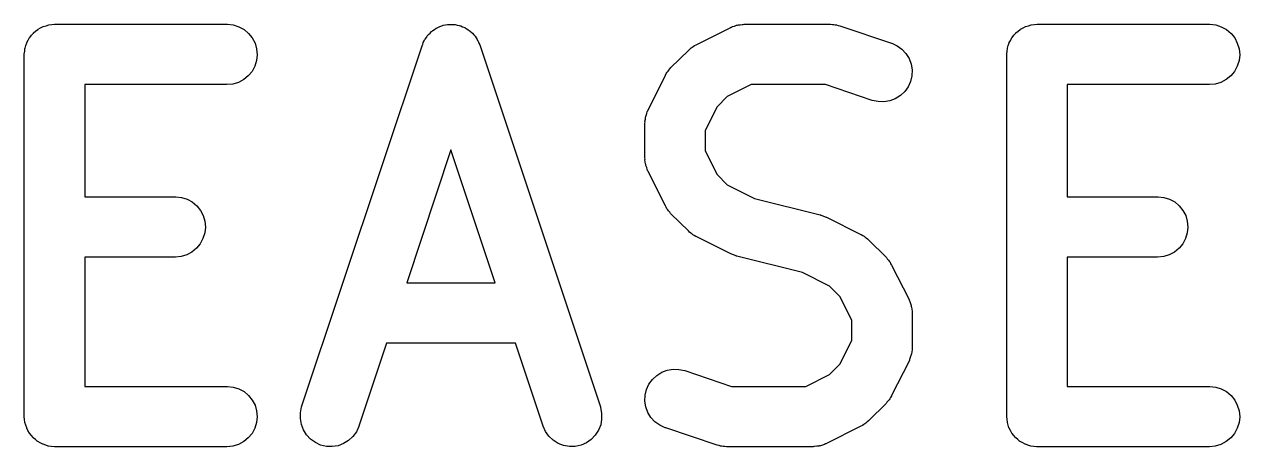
# Model space of a CAD drawing. Extents: x 1.2 to 20.5, y -8.3 to 2.7.
# Drawn here: x 15.7148 to 16.1114, y -5.5633 to -5.4255 of the extents above; entities that cross this region are included whole.
import ezdxf

# ---------------------------------------------------------------- set-up
doc = ezdxf.new("R2010")
doc.units = 0
doc.header["$MEASUREMENT"] = 0
doc.layers.add('BLACK', color=7, linetype='CONTINUOUS')

msp = doc.modelspace()

# ---------------------------------------------------------------- linework, layer by layer
at = {"layer": 'BLACK', "linetype": 'CONTINUOUS'}
for p, q in [((15.7238, -5.42557), (15.7247, -5.42548)), ((15.7247, -5.42548), (15.7809, -5.42548)), ((15.7809, -5.42548), (15.7811, -5.42548)), ((15.7811, -5.42548), (15.783, -5.42569)), ((15.9494, -5.42551), (15.9497, -5.42548)), ((15.9497, -5.42548), (15.9778, -5.42548)), ((15.9778, -5.42548), (15.9779, -5.42548)), ((15.9779, -5.42548), (15.9785, -5.42554)), ((16.0444, -5.42557), (16.0453, -5.42548)), ((16.0453, -5.42548), (16.1015, -5.42548)), ((16.1015, -5.42548), (16.1017, -5.42548)), ((16.1017, -5.42548), (16.1036, -5.42569)), ((15.7166, -5.42976), (15.7172, -5.42905)), ((15.7172, -5.42905), (15.7178, -5.42834)), ((15.7178, -5.42829), (15.7185, -5.42771)), ((15.7178, -5.42831), (15.7178, -5.42829)), ((15.7178, -5.42834), (15.7178, -5.42831)), ((15.7185, -5.42771), (15.7192, -5.42712)), ((15.7192, -5.42712), (15.7193, -5.42711)), ((15.7193, -5.42708), (15.7201, -5.42666)), ((15.7193, -5.42711), (15.7193, -5.42708)), ((15.7201, -5.42666), (15.7209, -5.42622)), ((15.7209, -5.42622), (15.721, -5.42621)), ((15.721, -5.42619), (15.7219, -5.42593)), ((15.721, -5.42621), (15.721, -5.42619)), ((15.7219, -5.42593), (15.7228, -5.42567)), ((15.7228, -5.42565), (15.7238, -5.42557)), ((15.7228, -5.42566), (15.7228, -5.42565)), ((15.7228, -5.42567), (15.7228, -5.42566)), ((15.783, -5.42569), (15.7848, -5.42627)), ((15.7848, -5.42627), (15.7865, -5.4272)), ((15.7865, -5.4272), (15.788, -5.42843)), ((15.788, -5.42843), (15.7892, -5.42993)), ((15.846, -5.42978), (15.8463, -5.42921)), ((15.8463, -5.42921), (15.8465, -5.42901)), ((15.8465, -5.42901), (15.8467, -5.42878)), ((15.8467, -5.42878), (15.8472, -5.42832)), ((15.8472, -5.42832), (15.8477, -5.42783)), ((15.8477, -5.42783), (15.8479, -5.42767)), ((15.8479, -5.42767), (15.8481, -5.42748)), ((15.8481, -5.42748), (15.8487, -5.42712)), ((15.8487, -5.42712), (15.8492, -5.42673)), ((15.8492, -5.42673), (15.8495, -5.42662)), ((15.8495, -5.42662), (15.8497, -5.42647)), ((15.8497, -5.42647), (15.8504, -5.42623)), ((15.8504, -5.42623), (15.851, -5.42596)), ((15.851, -5.42596), (15.8513, -5.4259)), ((15.8513, -5.4259), (15.8515, -5.4258)), ((15.8515, -5.4258), (15.8522, -5.42569)), ((15.8522, -5.42569), (15.8529, -5.42555)), ((15.8529, -5.42555), (15.8532, -5.42554)), ((15.8532, -5.42554), (15.8534, -5.4255)), ((15.8534, -5.4255), (15.8541, -5.42552)), ((15.8541, -5.42552), (15.8548, -5.42551)), ((15.8548, -5.42551), (15.8551, -5.42556)), ((15.8551, -5.42556), (15.8554, -5.42557)), ((15.8554, -5.42557), (15.856, -5.42572)), ((15.856, -5.42572), (15.8567, -5.42584)), ((15.8567, -5.42584), (15.857, -5.42594)), ((15.857, -5.42594), (15.8572, -5.42601)), ((15.8572, -5.42601), (15.8578, -5.42629)), ((15.8578, -5.42629), (15.8585, -5.42653)), ((15.8585, -5.42653), (15.8587, -5.42668)), ((15.8587, -5.42668), (15.859, -5.4268)), ((15.859, -5.4268), (15.8595, -5.4272)), ((15.8595, -5.4272), (15.8601, -5.42756)), ((15.8601, -5.42756), (15.8603, -5.42775)), ((15.8603, -5.42775), (15.8605, -5.42792)), ((15.8605, -5.42792), (15.861, -5.42842)), ((15.861, -5.42842), (15.8615, -5.42888)), ((15.8615, -5.42888), (15.8617, -5.42911)), ((15.8617, -5.42911), (15.8619, -5.42932)), ((15.8619, -5.42932), (15.8622, -5.4299)), ((15.934, -5.43214), (15.9453, -5.42652)), ((15.9453, -5.42652), (15.9454, -5.42646)), ((15.9454, -5.42646), (15.9457, -5.42636)), ((15.9457, -5.42636), (15.9459, -5.42622)), ((15.9459, -5.42622), (15.9466, -5.42603)), ((15.9466, -5.42603), (15.9472, -5.42579)), ((15.9472, -5.42579), (15.9475, -5.42575)), ((15.9475, -5.42575), (15.9478, -5.42567)), ((15.9478, -5.42567), (15.9484, -5.4256)), ((15.9484, -5.4256), (15.9491, -5.42549)), ((15.9491, -5.42549), (15.9494, -5.42551)), ((15.9785, -5.42554), (15.979, -5.42556)), ((15.979, -5.42556), (15.9794, -5.42565)), ((15.9794, -5.42565), (15.9798, -5.42569)), ((15.9798, -5.42569), (15.9804, -5.42586)), ((15.9804, -5.42586), (15.9809, -5.42598)), ((15.9809, -5.42598), (15.9978, -5.43161)), ((16.0372, -5.42976), (16.0377, -5.42905)), ((16.0377, -5.42905), (16.0383, -5.42834)), ((16.0383, -5.42834), (16.0384, -5.42831)), ((16.0384, -5.42829), (16.0391, -5.42771)), ((16.0384, -5.42831), (16.0384, -5.42829)), ((16.0391, -5.42771), (16.0398, -5.42712)), ((16.0398, -5.42712), (16.0399, -5.42711)), ((16.0399, -5.42708), (16.0407, -5.42666)), ((16.0399, -5.42711), (16.0399, -5.42708)), ((16.0407, -5.42666), (16.0415, -5.42622)), ((16.0415, -5.42622), (16.0416, -5.42621)), ((16.0416, -5.42619), (16.0425, -5.42593)), ((16.0416, -5.42621), (16.0416, -5.42619)), ((16.0425, -5.42593), (16.0434, -5.42567)), ((16.0434, -5.42565), (16.0444, -5.42557)), ((16.0434, -5.42566), (16.0434, -5.42565)), ((16.0434, -5.42567), (16.0434, -5.42566)), ((16.1036, -5.42569), (16.1054, -5.42627)), ((16.1054, -5.42627), (16.1071, -5.4272)), ((16.1071, -5.4272), (16.1086, -5.42843)), ((16.1086, -5.42843), (16.1098, -5.42993)), ((15.715, -5.43334), (15.7151, -5.43331)), ((15.715, -5.43426), (15.715, -5.43334)), ((15.7151, -5.43327), (15.7153, -5.43239)), ((15.7151, -5.43331), (15.7151, -5.43327)), ((15.7153, -5.43239), (15.7156, -5.43151)), ((15.7156, -5.43144), (15.7161, -5.43063)), ((15.7156, -5.43148), (15.7156, -5.43144)), ((15.7156, -5.43151), (15.7156, -5.43148)), ((15.7161, -5.43063), (15.7165, -5.42982)), ((15.7165, -5.42982), (15.7166, -5.42979)), ((15.7166, -5.42979), (15.7166, -5.42976)), ((15.7892, -5.42993), (15.7901, -5.43163)), ((15.7901, -5.43163), (15.7906, -5.43348)), ((15.8053, -5.55032), (15.8447, -5.43221)), ((15.8447, -5.43221), (15.8448, -5.43208)), ((15.8448, -5.43208), (15.845, -5.43146)), ((15.845, -5.43146), (15.8453, -5.43083)), ((15.8453, -5.43083), (15.8454, -5.43059)), ((15.8454, -5.43059), (15.8456, -5.43033)), ((15.8456, -5.43033), (15.846, -5.42978)), ((15.8622, -5.4299), (15.8626, -5.43045)), ((15.8626, -5.43045), (15.8627, -5.43071)), ((15.8627, -5.43071), (15.8629, -5.43095)), ((15.8629, -5.43095), (15.8631, -5.43159)), ((15.8631, -5.43159), (15.8634, -5.43221)), ((15.8634, -5.43221), (15.9028, -5.55032)), ((15.932, -5.43354), (15.9324, -5.43316)), ((15.9324, -5.43316), (15.9327, -5.43295)), ((15.9327, -5.43295), (15.9331, -5.43269)), ((15.9331, -5.43269), (15.9335, -5.43244)), ((15.9335, -5.43244), (15.934, -5.43214)), ((15.9978, -5.43161), (15.9979, -5.43165)), ((15.9979, -5.43165), (15.9996, -5.43246)), ((15.9996, -5.43246), (16.0012, -5.43359)), ((16.0355, -5.43426), (16.0356, -5.43334)), ((16.0356, -5.43327), (16.0359, -5.43239)), ((16.0356, -5.43331), (16.0356, -5.43327)), ((16.0356, -5.43334), (16.0356, -5.43331)), ((16.0359, -5.43239), (16.0362, -5.43151)), ((16.0362, -5.43144), (16.0367, -5.43063)), ((16.0362, -5.43148), (16.0362, -5.43144)), ((16.0362, -5.43151), (16.0362, -5.43148)), ((16.0367, -5.43063), (16.0371, -5.42982)), ((16.0371, -5.42979), (16.0372, -5.42976)), ((16.0371, -5.42982), (16.0371, -5.42979)), ((16.1098, -5.42993), (16.1106, -5.43163)), ((16.1106, -5.43163), (16.1112, -5.43348)), ((15.7148, -5.43518), (15.715, -5.43426)), ((15.7148, -5.43525), (15.7148, -5.43518)), ((15.7148, -5.43532), (15.7148, -5.43525)), ((15.7148, -5.43525), (15.7148, -5.43525)), ((15.7148, -5.43525), (15.7148, -5.43525)), ((15.7148, -5.55343), (15.7148, -5.43532)), ((15.7906, -5.4373), (15.79, -5.43913)), ((15.7906, -5.43348), (15.7908, -5.43539)), ((15.7908, -5.43539), (15.7906, -5.4373)), ((15.9258, -5.43961), (15.9315, -5.43399)), ((15.9315, -5.43399), (15.9316, -5.43389)), ((15.9316, -5.43389), (15.932, -5.43354)), ((16.0012, -5.43359), (16.0025, -5.435)), ((16.0025, -5.435), (16.0035, -5.43664)), ((16.0035, -5.43664), (16.0042, -5.43844)), ((16.0354, -5.43518), (16.0355, -5.43426)), ((16.0354, -5.43525), (16.0354, -5.43518)), ((16.0354, -5.43532), (16.0354, -5.43525)), ((16.0354, -5.43525), (16.0354, -5.43525)), ((16.0354, -5.43525), (16.0354, -5.43525)), ((16.0354, -5.55343), (16.0354, -5.43532)), ((16.1112, -5.4373), (16.1106, -5.43913)), ((16.1112, -5.43348), (16.1114, -5.43539)), ((16.1114, -5.43539), (16.1112, -5.4373)), ((15.7891, -5.44082), (15.7879, -5.4423)), ((15.79, -5.43913), (15.7891, -5.44082)), ((15.9243, -5.44158), (15.9246, -5.44109)), ((15.9246, -5.44109), (15.9249, -5.44078)), ((15.9249, -5.44078), (15.9251, -5.44043)), ((15.9251, -5.44043), (15.9255, -5.44004)), ((15.9255, -5.44004), (15.9258, -5.43961)), ((16.0042, -5.43844), (16.0045, -5.44033)), ((16.0045, -5.44033), (16.0044, -5.44225)), ((16.1097, -5.44082), (16.1085, -5.4423)), ((16.1106, -5.43913), (16.1097, -5.44082)), ((15.7809, -5.44516), (15.7345, -5.44516)), ((15.7345, -5.44516), (15.7345, -5.48172)), ((15.7828, -5.44498), (15.7809, -5.44516)), ((15.7847, -5.44442), (15.7828, -5.44498)), ((15.7864, -5.44352), (15.7847, -5.44442)), ((15.7879, -5.4423), (15.7864, -5.44352)), ((15.9184, -5.45342), (15.924, -5.44217)), ((15.924, -5.44204), (15.9243, -5.44158)), ((15.924, -5.44217), (15.924, -5.44204)), ((15.952, -5.44516), (15.9442, -5.44903)), ((15.9762, -5.44516), (15.952, -5.44516)), ((15.9915, -5.45028), (15.9762, -5.44516)), ((16.004, -5.44412), (16.0032, -5.44587)), ((16.0044, -5.44225), (16.004, -5.44412)), ((16.1015, -5.44516), (16.0551, -5.44516)), ((16.0551, -5.44516), (16.0551, -5.48172)), ((16.1034, -5.44498), (16.1015, -5.44516)), ((16.1053, -5.44442), (16.1034, -5.44498)), ((16.107, -5.44352), (16.1053, -5.44442)), ((16.1085, -5.4423), (16.107, -5.44352)), ((15.9442, -5.44903), (15.9409, -5.4524)), ((16.0007, -5.44875), (15.999, -5.44976)), ((16.0021, -5.44743), (16.0007, -5.44875)), ((16.0032, -5.44587), (16.0021, -5.44743)), ((15.9409, -5.4524), (15.937, -5.46014)), ((15.9934, -5.45071), (15.9915, -5.45028)), ((15.9953, -5.45076), (15.9934, -5.45071)), ((15.9972, -5.45044), (15.9953, -5.45076)), ((15.999, -5.44976), (15.9972, -5.45044)), ((15.9173, -5.4571), (15.9175, -5.45644)), ((15.9174, -5.45739), (15.9173, -5.4571)), ((15.9175, -5.45577), (15.9176, -5.4555)), ((15.9175, -5.45644), (15.9175, -5.45577)), ((15.9176, -5.4555), (15.9177, -5.45521)), ((15.9177, -5.45521), (15.9179, -5.45458)), ((15.9179, -5.45458), (15.9181, -5.45394)), ((15.9181, -5.45394), (15.9183, -5.45369)), ((15.9183, -5.45369), (15.9184, -5.45342)), ((15.9173, -5.45768), (15.9174, -5.45739)), ((15.9173, -5.45782), (15.9173, -5.45768)), ((15.9173, -5.46907), (15.9173, -5.45782)), ((15.937, -5.46014), (15.937, -5.46674)), ((15.854, -5.46645), (15.8396, -5.50984)), ((15.8685, -5.50984), (15.854, -5.46645)), ((15.9174, -5.46935), (15.9173, -5.46907)), ((15.937, -5.46674), (15.9409, -5.47448)), ((15.9173, -5.46964), (15.9174, -5.46935)), ((15.9174, -5.47031), (15.9173, -5.46964)), ((15.9175, -5.47098), (15.9174, -5.47031)), ((15.9176, -5.47126), (15.9175, -5.47098)), ((15.9176, -5.47154), (15.9176, -5.47126)), ((15.9179, -5.47217), (15.9176, -5.47154)), ((15.9181, -5.47282), (15.9179, -5.47217)), ((15.9182, -5.47307), (15.9181, -5.47282)), ((15.9183, -5.47334), (15.9182, -5.47307)), ((15.9184, -5.47347), (15.9183, -5.47334)), ((15.924, -5.48472), (15.9184, -5.47347)), ((15.9409, -5.47448), (15.9442, -5.47785)), ((15.9442, -5.47785), (15.9531, -5.48228)), ((15.7345, -5.48172), (15.7641, -5.48172)), ((15.7641, -5.48172), (15.7642, -5.48172)), ((15.7642, -5.48172), (15.7661, -5.48194)), ((15.7661, -5.48194), (15.7679, -5.48252)), ((15.7679, -5.48252), (15.7696, -5.48344)), ((15.7696, -5.48344), (15.7711, -5.48468)), ((15.7711, -5.48468), (15.7723, -5.48617)), ((15.9243, -5.48518), (15.924, -5.48472)), ((15.9531, -5.48228), (15.9745, -5.48764)), ((16.0551, -5.48172), (16.0846, -5.48172)), ((16.0846, -5.48172), (16.0848, -5.48172)), ((16.0848, -5.48172), (16.0867, -5.48194)), ((16.0867, -5.48194), (16.0885, -5.48252)), ((16.0885, -5.48252), (16.0902, -5.48344)), ((16.0902, -5.48344), (16.0917, -5.48468)), ((16.0917, -5.48468), (16.0929, -5.48617)), ((15.7723, -5.48617), (15.7732, -5.48788)), ((15.7732, -5.48788), (15.7737, -5.48972)), ((15.9245, -5.48568), (15.9243, -5.48518)), ((15.9248, -5.486), (15.9245, -5.48568)), ((15.925, -5.48634), (15.9248, -5.486)), ((15.9254, -5.48674), (15.925, -5.48634)), ((15.9257, -5.48718), (15.9254, -5.48674)), ((15.9258, -5.48727), (15.9257, -5.48718)), ((15.9315, -5.4929), (15.9258, -5.48727)), ((15.9745, -5.48764), (15.9747, -5.48767)), ((15.9747, -5.48767), (15.9747, -5.48769)), ((15.9747, -5.48769), (15.9748, -5.4877)), ((15.9748, -5.4877), (15.9756, -5.48803)), ((15.9756, -5.48803), (15.9765, -5.48834)), ((15.9765, -5.48834), (15.9765, -5.48837)), ((15.9765, -5.48837), (15.9766, -5.48838)), ((15.9766, -5.48838), (15.9878, -5.49401)), ((16.0929, -5.48617), (16.0938, -5.48788)), ((16.0938, -5.48788), (16.0943, -5.48972)), ((15.7737, -5.48972), (15.7739, -5.49163)), ((15.7739, -5.49163), (15.7737, -5.49354)), ((15.9319, -5.49325), (15.9315, -5.4929)), ((16.0943, -5.48972), (16.0945, -5.49163)), ((16.0945, -5.49163), (16.0943, -5.49354)), ((15.7731, -5.49538), (15.7722, -5.49707)), ((15.7737, -5.49354), (15.7731, -5.49538)), ((15.9323, -5.49364), (15.9319, -5.49325)), ((15.9326, -5.49386), (15.9323, -5.49364)), ((15.9329, -5.49412), (15.9326, -5.49386)), ((15.9334, -5.49438), (15.9329, -5.49412)), ((15.9339, -5.49468), (15.9334, -5.49438)), ((15.934, -5.49474), (15.9339, -5.49468)), ((15.9453, -5.50037), (15.934, -5.49474)), ((15.9878, -5.49401), (15.9879, -5.49407)), ((15.9879, -5.49407), (15.9884, -5.49437)), ((15.9884, -5.49437), (15.9889, -5.49463)), ((15.9889, -5.49463), (15.9892, -5.49489)), ((15.9892, -5.49489), (15.9895, -5.49512)), ((15.9895, -5.49512), (15.9899, -5.4955)), ((15.9899, -5.4955), (15.9904, -5.49585)), ((15.9904, -5.49585), (15.996, -5.50148)), ((16.0937, -5.49538), (16.0928, -5.49707)), ((16.0943, -5.49354), (16.0937, -5.49538)), ((15.7678, -5.50066), (15.766, -5.50122)), ((15.7695, -5.49976), (15.7678, -5.50066)), ((15.771, -5.49855), (15.7695, -5.49976)), ((15.7722, -5.49707), (15.771, -5.49855)), ((15.9453, -5.50038), (15.9453, -5.50037)), ((15.9453, -5.50041), (15.9453, -5.50038)), ((15.9462, -5.50073), (15.9453, -5.50041)), ((15.9471, -5.50105), (15.9462, -5.50073)), ((16.0884, -5.50066), (16.0866, -5.50122)), ((16.0901, -5.49976), (16.0884, -5.50066)), ((16.0916, -5.49855), (16.0901, -5.49976)), ((16.0928, -5.49707), (16.0916, -5.49855)), ((15.7641, -5.50141), (15.7345, -5.50141)), ((15.7345, -5.50141), (15.7345, -5.54359)), ((15.766, -5.50122), (15.7641, -5.50141)), ((15.9471, -5.50106), (15.9471, -5.50105)), ((15.9471, -5.50108), (15.9471, -5.50106)), ((15.9473, -5.50111), (15.9471, -5.50108)), ((15.9687, -5.50647), (15.9473, -5.50111)), ((15.996, -5.50148), (15.9961, -5.50157)), ((15.9961, -5.50157), (15.9964, -5.50201)), ((15.9964, -5.50201), (15.9968, -5.50241)), ((15.9968, -5.50241), (15.997, -5.50276)), ((15.997, -5.50276), (15.9973, -5.50308)), ((15.9973, -5.50308), (15.9975, -5.50357)), ((15.9975, -5.50357), (15.9978, -5.50403)), ((15.9978, -5.50403), (16.0035, -5.51528)), ((16.0846, -5.50141), (16.0551, -5.50141)), ((16.0551, -5.50141), (16.0551, -5.54359)), ((16.0866, -5.50122), (16.0846, -5.50141)), ((15.9776, -5.5109), (15.9687, -5.50647)), ((15.8396, -5.50984), (15.8685, -5.50984)), ((15.9809, -5.51427), (15.9776, -5.5109)), ((15.9848, -5.52201), (15.9809, -5.51427)), ((16.0035, -5.51528), (16.0035, -5.51541)), ((16.0035, -5.51541), (16.0036, -5.51568)), ((16.0036, -5.51568), (16.0038, -5.51593)), ((16.0038, -5.51593), (16.004, -5.51658)), ((16.004, -5.51658), (16.0042, -5.51721)), ((16.0042, -5.51721), (16.0042, -5.5175)), ((16.0042, -5.5175), (16.0043, -5.51777)), ((16.0043, -5.51777), (16.0044, -5.51844)), ((16.0044, -5.51844), (16.0045, -5.51911)), ((16.0045, -5.51911), (16.0045, -5.5194)), ((16.0045, -5.5194), (16.0045, -5.51969)), ((16.0045, -5.51969), (16.0045, -5.53093)), ((15.9848, -5.52861), (15.9848, -5.52201)), ((15.833, -5.52953), (15.824, -5.55654)), ((15.8751, -5.52953), (15.833, -5.52953)), ((15.8841, -5.55654), (15.8751, -5.52953)), ((15.9809, -5.53635), (15.9848, -5.52861)), ((16.0044, -5.53231), (16.0043, -5.53298)), ((16.0045, -5.53165), (16.0044, -5.53231)), ((16.0045, -5.53093), (16.0045, -5.53107)), ((16.0045, -5.53107), (16.0045, -5.53136)), ((16.0045, -5.53136), (16.0045, -5.53165)), ((15.9776, -5.53972), (15.9809, -5.53635)), ((16.0035, -5.53534), (15.9978, -5.54658)), ((16.0036, -5.53506), (16.0035, -5.53534)), ((16.0037, -5.53481), (16.0036, -5.53506)), ((16.0039, -5.53417), (16.0037, -5.53481)), ((16.0041, -5.53354), (16.0039, -5.53417)), ((16.0042, -5.53326), (16.0041, -5.53354)), ((16.0043, -5.53298), (16.0042, -5.53326)), ((15.9198, -5.54132), (15.9212, -5.54)), ((15.9212, -5.54), (15.9228, -5.53899)), ((15.9228, -5.53899), (15.9246, -5.53831)), ((15.9246, -5.53831), (15.9265, -5.53799)), ((15.9265, -5.53799), (15.9284, -5.53804)), ((15.9284, -5.53804), (15.9303, -5.53847)), ((15.9303, -5.53847), (15.9456, -5.54359)), ((15.9698, -5.54359), (15.9776, -5.53972)), ((15.7345, -5.54359), (15.7809, -5.54359)), ((15.7809, -5.54359), (15.7811, -5.54359)), ((15.7811, -5.54359), (15.783, -5.5438)), ((15.783, -5.5438), (15.7848, -5.54438)), ((15.7848, -5.54438), (15.7865, -5.54531)), ((15.9178, -5.54463), (15.9186, -5.54288)), ((15.9186, -5.54288), (15.9198, -5.54132)), ((15.9456, -5.54359), (15.9698, -5.54359)), ((16.0551, -5.54359), (16.1015, -5.54359)), ((16.1015, -5.54359), (16.1017, -5.54359)), ((16.1017, -5.54359), (16.1036, -5.5438)), ((16.1036, -5.5438), (16.1054, -5.54438)), ((16.1054, -5.54438), (16.1071, -5.54531)), ((15.7865, -5.54531), (15.788, -5.54654)), ((15.788, -5.54654), (15.7892, -5.54804)), ((15.7892, -5.54804), (15.7901, -5.54974)), ((15.9173, -5.54842), (15.9174, -5.5465)), ((15.9176, -5.55031), (15.9173, -5.54842)), ((15.9174, -5.5465), (15.9178, -5.54463)), ((15.9967, -5.54832), (15.9963, -5.54871)), ((15.997, -5.54797), (15.9967, -5.54832)), ((15.9972, -5.54766), (15.997, -5.54797)), ((15.9975, -5.54717), (15.9972, -5.54766)), ((15.9978, -5.54671), (15.9975, -5.54717)), ((15.9978, -5.54658), (15.9978, -5.54671)), ((16.1071, -5.54531), (16.1086, -5.54654)), ((16.1086, -5.54654), (16.1098, -5.54804)), ((16.1098, -5.54804), (16.1106, -5.54974)), ((15.7901, -5.54974), (15.7906, -5.55159)), ((15.7906, -5.55159), (15.7908, -5.5535)), ((15.8049, -5.55219), (15.8053, -5.55032)), ((15.8049, -5.55411), (15.8049, -5.55219)), ((15.9028, -5.55032), (15.9028, -5.55045)), ((15.9028, -5.55045), (15.9032, -5.55233)), ((15.9032, -5.55233), (15.9032, -5.55425)), ((15.9183, -5.55212), (15.9176, -5.55031)), ((15.9193, -5.55375), (15.9183, -5.55212)), ((15.996, -5.54914), (15.9904, -5.55477)), ((15.9963, -5.54871), (15.996, -5.54914)), ((16.1106, -5.54974), (16.1112, -5.55159)), ((16.1112, -5.55159), (16.1114, -5.5535)), ((15.7149, -5.55435), (15.7148, -5.55343)), ((15.715, -5.55528), (15.7149, -5.55435)), ((15.715, -5.55531), (15.715, -5.55528)), ((15.715, -5.55534), (15.715, -5.55531)), ((15.7153, -5.55623), (15.715, -5.55534)), ((15.7156, -5.55712), (15.7153, -5.55623)), ((15.7906, -5.55541), (15.79, -5.55724)), ((15.7908, -5.5535), (15.7906, -5.55541)), ((15.8052, -5.55601), (15.8049, -5.55411)), ((15.8059, -5.5578), (15.8052, -5.55601)), ((15.9029, -5.55614), (15.9022, -5.55792)), ((15.9032, -5.55425), (15.9029, -5.55614)), ((15.9206, -5.55516), (15.9193, -5.55375)), ((15.9222, -5.55629), (15.9206, -5.55516)), ((15.9239, -5.5571), (15.9222, -5.55629)), ((15.9883, -5.55632), (15.9878, -5.55661)), ((15.9888, -5.55606), (15.9883, -5.55632)), ((15.9891, -5.55581), (15.9888, -5.55606)), ((15.9894, -5.55559), (15.9891, -5.55581)), ((15.9898, -5.55521), (15.9894, -5.55559)), ((15.9903, -5.55486), (15.9898, -5.55521)), ((15.9904, -5.55477), (15.9903, -5.55486)), ((16.0355, -5.55435), (16.0354, -5.55343)), ((16.0356, -5.55528), (16.0355, -5.55435)), ((16.0356, -5.55531), (16.0356, -5.55528)), ((16.0356, -5.55534), (16.0356, -5.55531)), ((16.0359, -5.55623), (16.0356, -5.55534)), ((16.0361, -5.55712), (16.0359, -5.55623)), ((16.1112, -5.55541), (16.1106, -5.55724)), ((16.1114, -5.5535), (16.1112, -5.55541)), ((15.7156, -5.55715), (15.7156, -5.55712)), ((15.7156, -5.55718), (15.7156, -5.55715)), ((15.716, -5.558), (15.7156, -5.55718)), ((15.7165, -5.55882), (15.716, -5.558)), ((15.7165, -5.55885), (15.7165, -5.55882)), ((15.7165, -5.55888), (15.7165, -5.55885)), ((15.7171, -5.5596), (15.7165, -5.55888)), ((15.7177, -5.56032), (15.7171, -5.5596)), ((15.7177, -5.56034), (15.7177, -5.56032)), ((15.7891, -5.55893), (15.7879, -5.56041)), ((15.79, -5.55724), (15.7891, -5.55893)), ((15.8069, -5.55943), (15.8059, -5.5578)), ((15.8082, -5.56083), (15.8069, -5.55943)), ((15.822, -5.55997), (15.8206, -5.56127)), ((15.8232, -5.55842), (15.822, -5.55997)), ((15.824, -5.55667), (15.8232, -5.55842)), ((15.824, -5.55654), (15.824, -5.55667)), ((15.8849, -5.5583), (15.8841, -5.55654)), ((15.886, -5.55987), (15.8849, -5.5583)), ((15.8874, -5.56119), (15.886, -5.55987)), ((15.9011, -5.55954), (15.8998, -5.56092)), ((15.9022, -5.55792), (15.9011, -5.55954)), ((15.9241, -5.55714), (15.9239, -5.5571)), ((15.9409, -5.56277), (15.9241, -5.55714)), ((15.9878, -5.55661), (15.9766, -5.56223)), ((16.0362, -5.55715), (16.0361, -5.55712)), ((16.0362, -5.55718), (16.0362, -5.55715)), ((16.0366, -5.558), (16.0362, -5.55718)), ((16.037, -5.55882), (16.0366, -5.558)), ((16.0371, -5.55885), (16.037, -5.55882)), ((16.0371, -5.55888), (16.0371, -5.55885)), ((16.0377, -5.5596), (16.0371, -5.55888)), ((16.0382, -5.56032), (16.0377, -5.5596)), ((16.0383, -5.56034), (16.0382, -5.56032)), ((16.1097, -5.55893), (16.1085, -5.56041)), ((16.1106, -5.55724), (16.1097, -5.55893)), ((15.7177, -5.56037), (15.7177, -5.56034)), ((15.7184, -5.56096), (15.7177, -5.56037)), ((15.7191, -5.56155), (15.7184, -5.56096)), ((15.7192, -5.56157), (15.7191, -5.56155)), ((15.7192, -5.56159), (15.7192, -5.56157)), ((15.72, -5.56203), (15.7192, -5.56159)), ((15.7208, -5.56248), (15.72, -5.56203)), ((15.7208, -5.56249), (15.7208, -5.56248)), ((15.7209, -5.5625), (15.7208, -5.56249)), ((15.7218, -5.56278), (15.7209, -5.5625)), ((15.7226, -5.56306), (15.7218, -5.56278)), ((15.7227, -5.56306), (15.7226, -5.56306)), ((15.7227, -5.56307), (15.7227, -5.56306)), ((15.7236, -5.56317), (15.7227, -5.56307)), ((15.7246, -5.56327), (15.7236, -5.56317)), ((15.7247, -5.56327), (15.7246, -5.56327)), ((15.7246, -5.56327), (15.7246, -5.56327)), ((15.7246, -5.56327), (15.7246, -5.56327)), ((15.7246, -5.56327), (15.7246, -5.56327)), ((15.7809, -5.56327), (15.7247, -5.56327)), ((15.7828, -5.56309), (15.7809, -5.56327)), ((15.7847, -5.56253), (15.7828, -5.56309)), ((15.7864, -5.56163), (15.7847, -5.56253)), ((15.7879, -5.56041), (15.7864, -5.56163)), ((15.8098, -5.56195), (15.8082, -5.56083)), ((15.8115, -5.56275), (15.8098, -5.56195)), ((15.8134, -5.56319), (15.8115, -5.56275)), ((15.8153, -5.56325), (15.8134, -5.56319)), ((15.8172, -5.56295), (15.8153, -5.56325)), ((15.819, -5.56228), (15.8172, -5.56295)), ((15.8206, -5.56127), (15.819, -5.56228)), ((15.889, -5.56222), (15.8874, -5.56119)), ((15.8908, -5.56291), (15.889, -5.56222)), ((15.8927, -5.56324), (15.8908, -5.56291)), ((15.8946, -5.5632), (15.8927, -5.56324)), ((15.8965, -5.56279), (15.8946, -5.5632)), ((15.8982, -5.56202), (15.8965, -5.56279)), ((15.8998, -5.56092), (15.8982, -5.56202)), ((15.9415, -5.56289), (15.9409, -5.56277)), ((15.942, -5.56306), (15.9415, -5.56289)), ((15.9424, -5.5631), (15.942, -5.56306)), ((15.9428, -5.56319), (15.9424, -5.5631)), ((15.9434, -5.56321), (15.9428, -5.56319)), ((15.9439, -5.56327), (15.9434, -5.56321)), ((15.944, -5.56327), (15.9439, -5.56327)), ((15.9722, -5.56327), (15.944, -5.56327)), ((15.9724, -5.56325), (15.9722, -5.56327)), ((15.9727, -5.56326), (15.9724, -5.56325)), ((15.9734, -5.56315), (15.9727, -5.56326)), ((15.9741, -5.56309), (15.9734, -5.56315)), ((15.9743, -5.563), (15.9741, -5.56309)), ((15.9746, -5.56296), (15.9743, -5.563)), ((15.9753, -5.56273), (15.9746, -5.56296)), ((15.9759, -5.56253), (15.9753, -5.56273)), ((15.9762, -5.56239), (15.9759, -5.56253)), ((15.9764, -5.56229), (15.9762, -5.56239)), ((15.9766, -5.56223), (15.9764, -5.56229)), ((16.0383, -5.56037), (16.0383, -5.56034)), ((16.039, -5.56096), (16.0383, -5.56037)), ((16.0397, -5.56155), (16.039, -5.56096)), ((16.0397, -5.56157), (16.0397, -5.56155)), ((16.0398, -5.56159), (16.0397, -5.56157)), ((16.0406, -5.56203), (16.0398, -5.56159)), ((16.0414, -5.56248), (16.0406, -5.56203)), ((16.0414, -5.56249), (16.0414, -5.56248)), ((16.0415, -5.5625), (16.0414, -5.56249)), ((16.0423, -5.56278), (16.0415, -5.5625)), ((16.0432, -5.56306), (16.0423, -5.56278)), ((16.0433, -5.56306), (16.0432, -5.56306)), ((16.0433, -5.56307), (16.0433, -5.56306)), ((16.0442, -5.56317), (16.0433, -5.56307)), ((16.0451, -5.56327), (16.0442, -5.56317)), ((16.0452, -5.56327), (16.0451, -5.56327)), ((16.0453, -5.56327), (16.0452, -5.56327)), ((16.0452, -5.56327), (16.0452, -5.56327)), ((16.0452, -5.56327), (16.0452, -5.56327)), ((16.1015, -5.56327), (16.0453, -5.56327)), ((16.1034, -5.56309), (16.1015, -5.56327)), ((16.1053, -5.56253), (16.1034, -5.56309)), ((16.107, -5.56163), (16.1053, -5.56253)), ((16.1085, -5.56041), (16.107, -5.56163))]:
    msp.add_line(p, q, dxfattribs=at)

doc.saveas('drawing.dxf')
